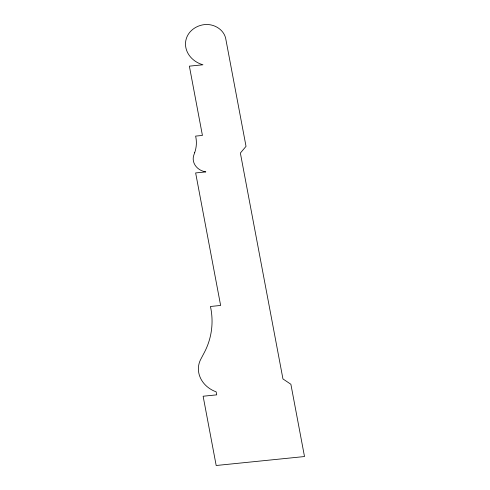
<?xml version="1.0" encoding="UTF-8"?>
<svg xmlns="http://www.w3.org/2000/svg" width="490" height="490" viewBox="0 0 490 490"><rect width="100%" height="100%" fill="white"/><g stroke="black" fill="none" stroke-linecap="round" stroke-linejoin="round"><path stroke-width="0.73" d="M194.671 152.715L193.813 155.122A14.412 12.556 11 0 0 205.837 171.904L195.645 172.939L220.629 305.454L210.437 306.483A87.973 76.642 11 0 1 204.293 352.579L200.386 360.009A26.932 23.465 11 0 0 216.145 391.841L216.715 394.854L203.123 396.232L216.182 465.5L304.504 456.545L290.882 384.27L282.951 378.935L240.37 153.058L246.029 146.345L225.59 37.926A18.553 16.164 11 0 0 202.364 24.935A23.63 20.586 11 0 0 185.496 44.272A23.63 20.586 11 0 0 202.952 64.778L189.367 66.15L202.425 135.424L195.626 136.11A38.814 33.816 11 0 1 194.671 152.715"/></g></svg>
